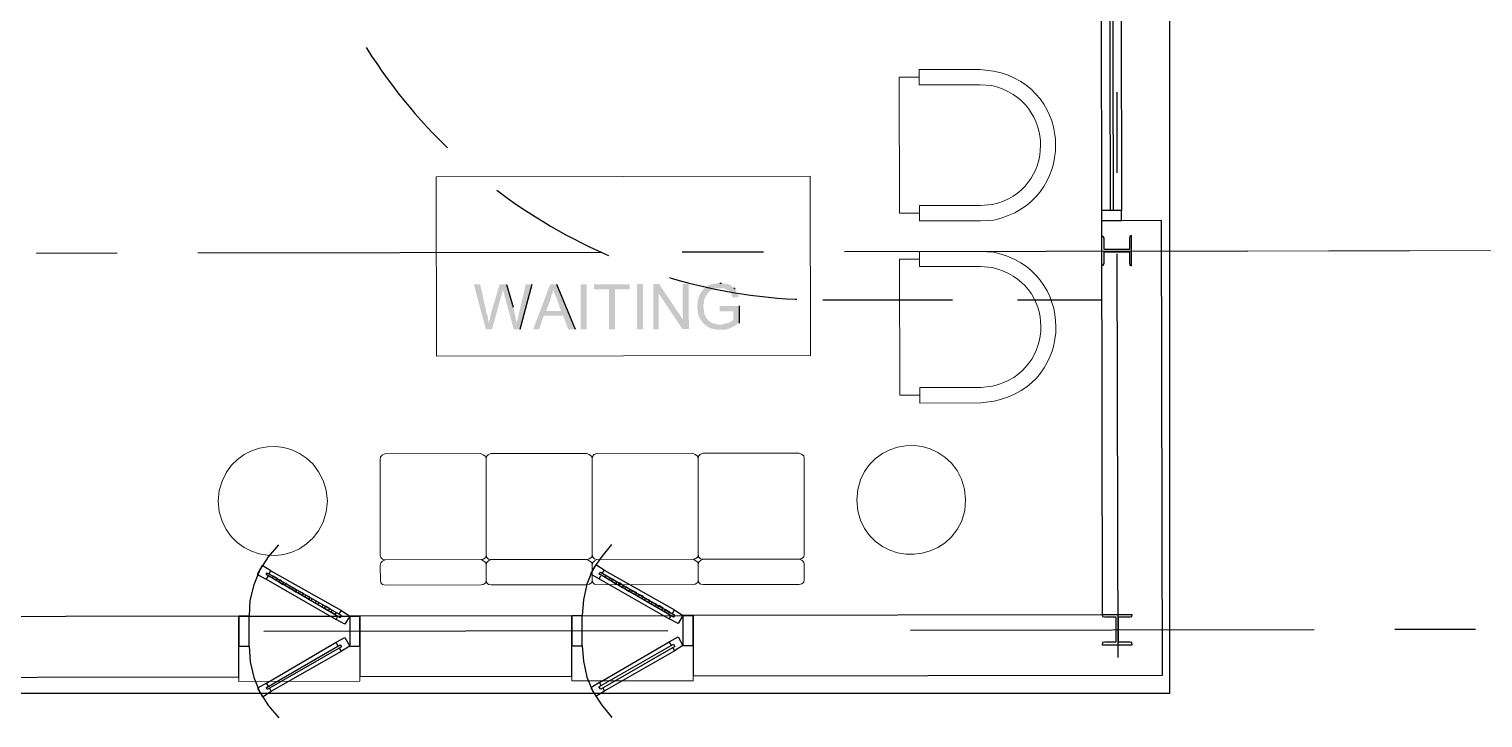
# Model space of a CAD drawing. Header units: inches. Extents: x 6322 to 85903, y -36042 to 7673.
# Drawn here: x 62361.7 to 62649.3, y 5492.8 to 5629 of the extents above; entities that cross this region are included whole.
import ezdxf

# ---------------------------------------------------------------- set-up
doc = ezdxf.new("R2010")
doc.units = ezdxf.units.IN
doc.header["$LTSCALE"] = 10
for name, pattern in [('Amconstr', [9999, 9999, 0]), ('DASHED', [0.75, 0.5, -0.25]), ('HIDDEN2', [0.1875, 0.125, -0.0625])]:
    doc.linetypes.add(name, pattern=pattern)
doc.layers.add('A-HIDDEN-1', color=2, linetype='HIDDEN2', lineweight=9)
doc.layers.add('Plot Boundary', color=1, linetype='Continuous')

# ---------------------------------------------------------------- blocks, each defined once
blk = doc.blocks.new('pdf plan')
at = {"true_color": 0x000007}
for points in [[(458.102, 359.314), (457.854, 359.314), (458.317, 357.578), (458.433, 357.826), (458.416, 357.859), (458.416, 357.941), (458.4, 357.974), (458.4, 358.041), (458.383, 358.09), (458.383, 358.123), (458.35, 358.173)], [(459.111, 359.314), (458.846, 359.314), (458.499, 358.14), (458.499, 358.107), (458.482, 358.057), (458.482, 358.024), (458.466, 357.958), (458.433, 357.892), (458.433, 357.826), (458.317, 357.578), (458.549, 357.578), (458.929, 358.917), (458.946, 358.95), (458.946, 359), (458.962, 359.066), (458.962, 359.099)], [(459.111, 359.314), (458.962, 359.099), (458.995, 359.083), (458.995, 359.033), (459.028, 358.917), (459.392, 357.578), (459.491, 357.826), (459.491, 357.826), (459.491, 357.847), (459.49, 357.868), (459.488, 357.89), (459.485, 357.912), (459.482, 357.935), (459.478, 357.958), (459.474, 357.981), (459.469, 358.004), (459.464, 358.028), (459.459, 358.052), (459.454, 358.076), (459.448, 358.101), (459.442, 358.125), (459.437, 358.149), (459.431, 358.174), (459.425, 358.198), (459.42, 358.222), (459.415, 358.247), (459.41, 358.271), (459.405, 358.295), (459.401, 358.318), (459.398, 358.342), (459.395, 358.365), (459.392, 358.388), (459.392, 358.388), (459.376, 358.438)], [(460.087, 359.314), (459.855, 359.314), (459.591, 358.189), (459.591, 358.189), (459.589, 358.177), (459.586, 358.163), (459.584, 358.149), (459.581, 358.135), (459.578, 358.12), (459.575, 358.105), (459.572, 358.089), (459.569, 358.073), (459.565, 358.057), (459.561, 358.041), (459.557, 358.024), (459.553, 358.008), (459.549, 357.991), (459.545, 357.975), (459.54, 357.958), (459.536, 357.942), (459.531, 357.926), (459.526, 357.91), (459.52, 357.895), (459.515, 357.88), (459.509, 357.866), (459.503, 357.852), (459.498, 357.838), (459.491, 357.826), (459.491, 357.826), (459.392, 357.578), (459.624, 357.578)], [(461.046, 359.314), (460.798, 359.314), (460.136, 357.578), (460.368, 357.578), (460.55, 358.107), (461.294, 358.107), (460.649, 358.289), (460.831, 358.801), (460.831, 358.851), (460.848, 358.917), (460.881, 358.95), (460.881, 359), (460.897, 359.033), (460.914, 359.083), (460.914, 359.149)], [(461.046, 359.314), (460.914, 359.149), (460.914, 359.149), (460.914, 359.14), (460.916, 359.129), (460.918, 359.117), (460.921, 359.103), (460.925, 359.089), (460.93, 359.073), (460.935, 359.057), (460.941, 359.04), (460.947, 359.022), (460.954, 359.004), (460.96, 358.985), (460.968, 358.967), (460.975, 358.948), (460.982, 358.93), (460.99, 358.912), (460.997, 358.894), (461.004, 358.877), (461.012, 358.86), (461.018, 358.845), (461.025, 358.83), (461.031, 358.817), (461.037, 358.805), (461.042, 358.794), (461.046, 358.785), (461.046, 358.785), (461.212, 358.289), (460.649, 358.289), (461.294, 358.107), (461.493, 357.578), (461.757, 357.578)], [(461.972, 357.578), (462.204, 357.578), (462.204, 359.314), (461.972, 359.314)], [(463.858, 359.314), (462.485, 359.314), (462.485, 359.116), (463.064, 359.116), (463.064, 357.578), (463.296, 357.578), (463.296, 359.116), (463.858, 359.116)], [(464.139, 357.578), (464.371, 357.578), (464.371, 359.314), (464.139, 359.314)], [(464.999, 359.314), (464.768, 359.314), (464.768, 357.578), (464.983, 357.578), (464.983, 358.95)], [(464.999, 359.314), (464.983, 358.95), (465.892, 357.578), (465.909, 357.958)], [(466.14, 359.314), (465.909, 359.314), (465.909, 357.958), (465.892, 357.578), (466.14, 357.578)], [(467.331, 359.347), (467.249, 359.347), (467.182, 359.331), (467.149, 359.331), (467.1, 359.314), (467.05, 359.314), (467.017, 359.298), (466.967, 359.298), (466.885, 359.248), (466.868, 359.232), (466.786, 359.182), (466.786, 359.182), (466.771, 359.169), (466.757, 359.157), (466.744, 359.144), (466.73, 359.131), (466.717, 359.118), (466.705, 359.104), (466.692, 359.09), (466.68, 359.077), (466.668, 359.062), (466.657, 359.048), (466.646, 359.033), (466.635, 359.019), (466.624, 359.003), (466.613, 358.988), (466.603, 358.972), (466.593, 358.956), (466.583, 358.94), (466.574, 358.924), (466.565, 358.907), (466.555, 358.89), (466.546, 358.872), (466.538, 358.855), (466.529, 358.836), (466.521, 358.818), (466.521, 358.818), (466.521, 358.785), (466.504, 358.719), (466.488, 358.669), (466.488, 358.586), (466.471, 358.537), (466.471, 358.338), (466.488, 358.289), (466.488, 358.189), (466.504, 358.14), (466.521, 358.107), (466.521, 358.057), (466.554, 358.024), (466.57, 357.974), (466.587, 357.958), (466.62, 357.908), (466.637, 357.875), (466.736, 357.759), (466.769, 357.743), (467.348, 357.743), (467.298, 357.743), (467.249, 357.759), (467.249, 357.759), (467.224, 357.762), (467.199, 357.766), (467.175, 357.77), (467.151, 357.776), (467.127, 357.782), (467.104, 357.79), (467.081, 357.798), (467.059, 357.807), (467.037, 357.817), (467.015, 357.828), (466.994, 357.84), (466.974, 357.852), (466.954, 357.866), (466.935, 357.88), (466.916, 357.895), (466.898, 357.91), (466.881, 357.926), (466.865, 357.943), (466.849, 357.961), (466.835, 357.979), (466.821, 357.998), (466.808, 358.017), (466.796, 358.037), (466.786, 358.057), (466.786, 358.057), (466.786, 358.09), (466.769, 358.107), (466.736, 358.14), (466.736, 358.189), (466.719, 358.256), (466.719, 358.338), (466.703, 358.405), (466.703, 358.438), (466.703, 358.438), (466.701, 358.459), (466.7, 358.477), (466.699, 358.492), (466.699, 358.504), (466.7, 358.514), (466.701, 358.523), (466.702, 358.529), (466.703, 358.534), (466.705, 358.538), (466.707, 358.542), (466.709, 358.545), (466.711, 358.547), (466.713, 358.55), (466.715, 358.553), (466.717, 358.557), (466.719, 358.561), (466.72, 358.567), (466.721, 358.575), (466.722, 358.584), (466.723, 358.596), (466.723, 358.61), (466.722, 358.626), (466.721, 358.646), (466.719, 358.669), (466.719, 358.669), (466.736, 358.719), (466.769, 358.768), (466.769, 358.801), (466.786, 358.801), (466.802, 358.868), (466.819, 358.884), (466.852, 358.934), (466.885, 358.967), (466.901, 359), (466.934, 359.033), (466.967, 359.066), (467.1, 359.116), (467.149, 359.116), (467.182, 359.149), (467.331, 359.149), (467.877, 359.165), (467.861, 359.182), (467.828, 359.198), (467.778, 359.248), (467.695, 359.298), (467.679, 359.298), (467.629, 359.314), (467.579, 359.314), (467.546, 359.331), (467.48, 359.331), (467.431, 359.347), (467.397, 359.347)], [(467.877, 359.165), (467.331, 359.149), (467.497, 359.149), (467.579, 359.099), (467.646, 359.083), (467.695, 359.066), (467.712, 359.016), (467.761, 358.967), (467.761, 358.95), (467.794, 358.917), (467.794, 358.868), (467.828, 358.818), (467.844, 358.785), (468.059, 358.818), (468.059, 358.868), (468.059, 358.868), (468.053, 358.876), (468.047, 358.884), (468.041, 358.893), (468.036, 358.902), (468.03, 358.911), (468.025, 358.92), (468.019, 358.929), (468.014, 358.938), (468.009, 358.947), (468.004, 358.957), (468, 358.966), (467.995, 358.975), (467.99, 358.984), (467.986, 358.994), (467.981, 359.003), (467.977, 359.012), (467.973, 359.021), (467.968, 359.03), (467.964, 359.039), (467.96, 359.048), (467.956, 359.057), (467.952, 359.066), (467.947, 359.074), (467.943, 359.083), (467.943, 359.083), (467.927, 359.116)], [(468.076, 358.471), (467.331, 358.471), (467.331, 358.256), (467.861, 358.256), (467.861, 357.941), (467.844, 357.941), (467.828, 357.908), (467.778, 357.875), (467.728, 357.859), (467.695, 357.826), (467.629, 357.809), (467.579, 357.793), (467.546, 357.793), (467.48, 357.759), (467.431, 357.759), (467.397, 357.743), (466.769, 357.743), (466.802, 357.71), (466.852, 357.677), (466.852, 357.677), (466.872, 357.665), (466.892, 357.653), (466.912, 357.643), (466.932, 357.633), (466.952, 357.623), (466.971, 357.614), (466.99, 357.606), (467.01, 357.599), (467.029, 357.592), (467.048, 357.586), (467.068, 357.58), (467.087, 357.575), (467.107, 357.571), (467.127, 357.567), (467.147, 357.564), (467.168, 357.562), (467.189, 357.56), (467.21, 357.558), (467.232, 357.557), (467.254, 357.557), (467.276, 357.557), (467.3, 357.558), (467.323, 357.559), (467.348, 357.561), (467.348, 357.561), (467.431, 357.561), (467.431, 357.561), (467.452, 357.558), (467.474, 357.556), (467.497, 357.556), (467.522, 357.557), (467.546, 357.56), (467.572, 357.564), (467.598, 357.569), (467.624, 357.576), (467.651, 357.583), (467.677, 357.591), (467.704, 357.601), (467.73, 357.611), (467.757, 357.621), (467.782, 357.633), (467.808, 357.644), (467.832, 357.657), (467.856, 357.669), (467.879, 357.682), (467.902, 357.695), (467.923, 357.708), (467.942, 357.721), (467.961, 357.734), (467.978, 357.747), (467.993, 357.759), (467.993, 357.759), (468.026, 357.793), (468.076, 357.809)]]:
    blk.add_hatch(color=7, dxfattribs=at).paths.add_polyline_path(points)
at = {"color": 7, "linetype": 'Continuous', "lineweight": 9, "true_color": 0x000007}
for p, q in [((477.9, 367.501), (477.388, 367.568)), ((477.834, 366.939), (477.388, 366.972)), ((477.388, 362.324), (477.834, 362.358)), ((477.388, 361.729), (477.9, 361.762)), ((477.9, 360.522), (477.388, 360.555)), ((477.834, 359.926), (477.388, 359.976)), ((477.388, 355.312), (477.834, 355.361)), ((477.388, 354.716), (477.9, 354.782))]:
    blk.add_line(p, q, dxfattribs=at)
at = {"color": 7, "linetype": 'Continuous', "lineweight": -2, "true_color": 0x000007}
for p, q in [((459.111, 359.314), (459.376, 358.438)), ((460.087, 359.314), (459.624, 357.578)), ((461.046, 359.314), (461.757, 357.578)), ((467.331, 359.347), (467.397, 359.347)), ((467.877, 359.165), (467.927, 359.116)), ((468.076, 358.471), (468.076, 357.809))]:
    blk.add_line(p, q, dxfattribs=at)
for points in [[(482.052, 385.48), (482.052, 362.126), (482.052, 362.126)], [(482.383, 385.48), (482.383, 362.126), (482.383, 362.126)], [(482.498, 385.48), (482.498, 362.126), (482.498, 362.126)], [(482.829, 385.48), (482.829, 362.126), (482.829, 362.126)], [(482.647, 366.674), (482.647, 363.565), (482.647, 363.565)], [(441, 360.555), (444.109, 360.555), (444.109, 360.555)], [(447.219, 360.555), (462.783, 360.555), (462.783, 360.555)], [(465.892, 360.555), (469.018, 360.555), (469.018, 360.555)], [(472.144, 360.555), (487.692, 360.555), (487.692, 360.555)], [(482.647, 360.455), (482.647, 344.891), (482.647, 344.891)], [(490.818, 360.555), (493.927, 360.555), (493.927, 360.555)], [(450.312, 349.291), (449.915, 348.828), (449.584, 348.332), (449.352, 347.753), (449.204, 347.157), (449.171, 346.545)], [(463.147, 349.291), (462.766, 348.828), (462.419, 348.332), (462.187, 347.753), (462.055, 347.157), (462.005, 346.545)], [(449.948, 348.183), (450.014, 348.299), (449.683, 348.497), (449.485, 348.15), (449.832, 347.968), (449.915, 348.084)], [(450.014, 348.299), (452.727, 346.76), (452.727, 346.76)], [(462.799, 348.183), (462.866, 348.299), (462.535, 348.497), (462.336, 348.15), (462.667, 347.968), (462.733, 348.084)], [(462.866, 348.299), (465.562, 346.76), (465.562, 346.76)], [(449.832, 347.968), (452.528, 346.413), (452.528, 346.413)], [(462.667, 347.968), (465.363, 346.413), (465.363, 346.413)], [(448.774, 346.545), (453.438, 346.545), (453.438, 346.545)], [(452.644, 346.628), (452.727, 346.76), (453.057, 346.545), (452.859, 346.231), (452.528, 346.413), (452.594, 346.545)], [(461.609, 346.545), (466.289, 346.545), (466.289, 346.545)], [(465.495, 346.628), (465.562, 346.76), (465.892, 346.545), (465.71, 346.231), (465.363, 346.413), (465.446, 346.545)], [(449.733, 345.967), (465.313, 345.967), (465.313, 345.967)], [(474.658, 345.967), (490.223, 345.967), (490.223, 345.967)], [(493.332, 345.967), (496.442, 345.967), (496.442, 345.967)], [(449.171, 345.388), (449.204, 344.792), (449.352, 344.18), (449.584, 343.618), (449.915, 343.089), (450.312, 342.625)], [(449.832, 343.965), (452.528, 345.536), (452.528, 345.536)], [(450.014, 343.651), (452.727, 345.189), (452.727, 345.189)], [(452.594, 345.404), (452.528, 345.536), (452.859, 345.718), (453.057, 345.388), (452.727, 345.189), (452.644, 345.321)], [(462.005, 345.388), (462.055, 344.792), (462.187, 344.18), (462.419, 343.618), (462.766, 343.089), (463.147, 342.625)], [(462.667, 343.965), (465.363, 345.536), (465.363, 345.536)], [(462.866, 343.651), (465.562, 345.189), (465.562, 345.189)], [(465.446, 345.404), (465.363, 345.536), (465.71, 345.718), (465.892, 345.388), (465.562, 345.189), (465.495, 345.321)], [(449.915, 343.849), (449.832, 343.965), (449.485, 343.767), (449.683, 343.436), (450.014, 343.651), (449.948, 343.767)], [(462.733, 343.849), (462.667, 343.965), (462.336, 343.767), (462.535, 343.436), (462.866, 343.651), (462.799, 343.767)]]:
    blk.add_lwpolyline(points, dxfattribs=at)
at = {"color": 7, "linetype": 'Continuous', "lineweight": 9, "true_color": 0x000007}
for points in [[(474.262, 362.027), (474.262, 367.27), (474.262, 367.27)], [(474.262, 367.27), (475.039, 367.27), (475.039, 367.27)], [(477.388, 367.568), (475.039, 367.568), (475.039, 367.568)], [(475.039, 366.972), (475.039, 367.568), (475.039, 367.568)], [(477.388, 366.972), (475.039, 366.972), (475.039, 366.972)], [(475.039, 362.027), (474.262, 362.027), (474.262, 362.027)], [(477.388, 362.324), (475.039, 362.324), (475.039, 362.324)], [(477.388, 361.729), (475.039, 361.729), (475.039, 362.324)], [(477.388, 360.555), (475.039, 360.555), (475.039, 360.555)], [(475.039, 359.976), (475.039, 360.555), (475.039, 360.555)], [(484.367, 360.555), (538.932, 360.555), (538.932, 360.555)], [(474.262, 355.014), (474.262, 360.257), (474.262, 360.257)], [(474.262, 360.257), (475.039, 360.257), (475.039, 360.257)], [(477.388, 359.976), (475.039, 359.976), (475.039, 359.976)], [(477.388, 355.312), (475.039, 355.312), (475.039, 355.312)], [(477.388, 354.716), (475.039, 354.716), (475.039, 355.312)], [(475.039, 355.014), (474.262, 355.014), (474.262, 355.014)], [(462.204, 348.712), (462.287, 348.729), (462.386, 348.795), (462.402, 348.894), (462.402, 352.582), (462.386, 352.682), (462.287, 352.748), (462.204, 352.797), (458.499, 352.797), (458.4, 352.748), (458.334, 352.682), (458.317, 352.582)], [(462.402, 348.894), (462.419, 348.795), (462.485, 348.729), (462.584, 348.712), (466.289, 348.712), (466.372, 348.729), (466.471, 348.795), (466.488, 348.894), (466.488, 352.582), (466.471, 352.682), (466.372, 352.748), (466.289, 352.797), (462.584, 352.797), (462.485, 352.748), (462.419, 352.682), (462.402, 352.582)], [(470.375, 348.712), (470.474, 348.729), (470.557, 348.795), (470.573, 348.894), (470.573, 352.582), (470.557, 352.682), (470.474, 352.748), (470.375, 352.797), (466.67, 352.797), (466.57, 352.748), (466.504, 352.682), (466.488, 352.582)], [(448.029, 351.392), (447.98, 350.978), (448.029, 350.565)], [(452.197, 350.978), (452.148, 351.392), (452.032, 351.772)], [(472.641, 351.392), (472.608, 350.978), (472.641, 350.565)], [(476.792, 350.978), (476.759, 351.392), (476.643, 351.772)], [(452.032, 350.168), (452.148, 350.565), (452.197, 350.978)], [(476.643, 350.168), (476.759, 350.565), (476.792, 350.978)], [(454.414, 348.712), (454.314, 348.663), (454.248, 348.596), (454.232, 348.497), (454.232, 347.918), (454.248, 347.819), (454.314, 347.753), (454.414, 347.736), (458.119, 347.736), (458.201, 347.753), (458.301, 347.819), (458.317, 347.918), (458.317, 348.497)], [(458.499, 348.712), (458.4, 348.663), (458.334, 348.596), (458.317, 348.497), (458.301, 348.596), (458.201, 348.663), (458.119, 348.712)], [(458.317, 348.894), (458.334, 348.795), (458.4, 348.729), (458.499, 348.712), (462.204, 348.712)], [(462.402, 348.497), (462.386, 348.596), (462.287, 348.663), (462.204, 348.712)], [(462.584, 348.712), (462.485, 348.663), (462.419, 348.596), (462.402, 348.497)], [(466.488, 348.894), (466.504, 348.795), (466.57, 348.729), (466.67, 348.712), (466.57, 348.663), (466.504, 348.596), (466.488, 348.497), (466.471, 348.596), (466.372, 348.663), (466.289, 348.712)], [(466.488, 347.918), (466.504, 347.819), (466.57, 347.753), (466.67, 347.736), (470.375, 347.736), (470.474, 347.753), (470.557, 347.819), (470.573, 347.918), (470.573, 348.497), (470.557, 348.596), (470.474, 348.663), (470.375, 348.712), (466.67, 348.712)], [(458.317, 347.918), (458.334, 347.819), (458.4, 347.753), (458.499, 347.736), (462.204, 347.736), (462.287, 347.753), (462.386, 347.819), (462.402, 347.918), (462.402, 348.497)], [(462.402, 347.918), (462.419, 347.819), (462.485, 347.753), (462.584, 347.736), (466.289, 347.736), (466.372, 347.753), (466.471, 347.819), (466.488, 347.918), (466.488, 348.497)]]:
    blk.add_lwpolyline(points, dxfattribs=at)
for points in [[(470.821, 363.466), (470.821, 356.552), (456.415, 356.552), (456.415, 363.466)], [(458.119, 352.797), (454.414, 352.797), (454.314, 352.748), (454.248, 352.682), (454.232, 352.582), (454.232, 348.894), (454.248, 348.795), (454.314, 348.729), (454.414, 348.712), (458.119, 348.712), (458.201, 348.729), (458.301, 348.795), (458.317, 348.894), (458.317, 352.582), (458.301, 352.682), (458.201, 352.748)]]:
    blk.add_lwpolyline(points, close=True, dxfattribs=at)
at = {"color": 7, "linetype": 'Continuous', "lineweight": -2, "true_color": 0x000007}
for points in [[(482.052, 362.126), (482.052, 361.729), (482.829, 361.729), (482.829, 362.126)], [(482.052, 361.729), (482.052, 346.545), (466.289, 346.545), (466.289, 344.213), (484.367, 344.213), (484.367, 361.729)], [(482.151, 361.051), (482.118, 361.117), (482.052, 361.15), (482.052, 359.992), (482.118, 360.009), (482.151, 360.075), (482.151, 360.522), (483.127, 360.522), (483.127, 360.075), (483.143, 360.009), (483.21, 359.992), (483.21, 361.15), (483.143, 361.117), (483.127, 361.051), (483.127, 360.621), (482.151, 360.621)], [(452.677, 346.479), (449.832, 348.15), (449.865, 348.216), (452.727, 346.562)], [(450.064, 348.034), (450.229, 347.918), (450.262, 347.984), (450.097, 348.084)], [(465.528, 346.479), (462.651, 348.15), (462.717, 348.216), (465.578, 346.562)], [(462.882, 348.034), (463.064, 347.918), (463.097, 347.984), (462.932, 348.084)], [(450.312, 347.885), (450.477, 347.769), (450.494, 347.836), (450.361, 347.951)], [(450.56, 347.736), (450.742, 347.621), (450.758, 347.687), (450.593, 347.802)], [(450.825, 347.587), (450.99, 347.472), (451.006, 347.538), (450.841, 347.654)], [(451.073, 347.439), (451.238, 347.356), (451.271, 347.422), (451.089, 347.505)], [(463.147, 347.885), (463.312, 347.769), (463.345, 347.836), (463.18, 347.951)], [(463.395, 347.736), (463.56, 347.621), (463.61, 347.687), (463.444, 347.802)], [(463.643, 347.587), (463.825, 347.472), (463.858, 347.538), (463.693, 347.654)], [(463.908, 347.439), (464.073, 347.356), (464.123, 347.422), (463.941, 347.505)], [(451.321, 347.29), (451.503, 347.207), (451.519, 347.273), (451.354, 347.356)], [(451.552, 347.141), (451.734, 347.058), (451.767, 347.124), (451.602, 347.207)], [(451.817, 346.992), (451.982, 346.909), (452.032, 346.975), (451.85, 347.058)], [(452.065, 346.86), (452.23, 346.76), (452.28, 346.827), (452.115, 346.926)], [(464.156, 347.29), (464.321, 347.207), (464.371, 347.273), (464.205, 347.356)], [(464.404, 347.141), (464.586, 347.058), (464.619, 347.124), (464.453, 347.207)], [(464.668, 346.992), (464.834, 346.909), (464.883, 346.975), (464.701, 347.058)], [(464.917, 346.86), (465.082, 346.76), (465.132, 346.827), (464.966, 346.926)], [(448.774, 344.213), (448.774, 346.545), (402.081, 346.545), (402.081, 344.213)], [(448.774, 346.545), (448.774, 345.388), (449.171, 345.388), (449.171, 346.545)], [(452.33, 346.711), (452.495, 346.612), (452.528, 346.678), (452.363, 346.777)], [(453.057, 346.545), (453.057, 345.388), (453.438, 345.388), (453.438, 346.545)], [(461.609, 344.213), (461.609, 346.545), (453.438, 346.545), (453.438, 344.213)], [(461.609, 346.545), (461.609, 345.388), (462.005, 345.388), (462.005, 346.545)], [(465.181, 346.711), (465.347, 346.612), (465.38, 346.678), (465.214, 346.777)], [(465.892, 346.545), (465.892, 345.388), (466.289, 345.388), (466.289, 346.545)], [(482.151, 345.487), (482.068, 345.47), (482.052, 345.388), (483.21, 345.388), (483.193, 345.47), (483.127, 345.487), (482.68, 345.487), (482.68, 346.463), (483.127, 346.463), (483.193, 346.479), (483.21, 346.545), (482.052, 346.545), (482.068, 346.479), (482.151, 346.463), (482.581, 346.463), (482.581, 345.487)], [(449.865, 343.717), (449.832, 343.8), (452.677, 345.437), (452.727, 345.355)], [(462.717, 343.717), (462.651, 343.8), (465.528, 345.437), (465.578, 345.355)]]:
    blk.add_lwpolyline(points, close=True, dxfattribs=at)
at = {"color": 253, "linetype": 'Continuous', "lineweight": 20, "true_color": 0xb3b3b3}
for points in [[(448.774, 344.213), (448.774, 344.031), (453.438, 344.031), (453.438, 344.213)], [(461.609, 344.213), (461.609, 344.031), (466.289, 344.031), (466.289, 344.213)]]:
    blk.add_lwpolyline(points, dxfattribs=at)
at = {"color": 7, "linetype": 'Continuous', "lineweight": 9, "true_color": 0x000007}
for points in [[(477.9, 361.762), (481.076, 362.424), (481.093, 366.856), (477.9, 367.501)], [(477.834, 362.358), (480.315, 362.887), (480.348, 366.36), (477.834, 366.939)], [(477.9, 354.782), (481.093, 355.427), (481.076, 359.86), (477.9, 360.522)], [(477.834, 355.361), (480.348, 355.924), (480.315, 359.397), (477.834, 359.926)], [(452.032, 351.772), (451.221, 353.707), (448.476, 353.426), (448.029, 351.392)], [(476.643, 351.772), (475.816, 353.691), (473.071, 353.443), (472.641, 351.392)], [(448.029, 350.565), (448.459, 348.547), (451.205, 348.266), (452.032, 350.168)], [(472.641, 350.565), (473.054, 348.53), (475.816, 348.282), (476.643, 350.168)]]:
    blk.add_open_spline(points, degree=3, dxfattribs=at)
at = {"layer": 'A-HIDDEN-1', "linetype": 'DASHED', "lineweight": 25}
blk.add_line((471.306, 358.695), (482.052, 358.676), dxfattribs=at)
blk.add_arc((471.343, 379.488), 20.793, 88.0424, 269.8991, dxfattribs=at)
at = {"layer": 'Plot Boundary', "color": 5, "lineweight": -3}
blk.add_lwpolyline([(173.816, 439.924), (484.814, 439.377), (484.645, 343.505), (173.647, 344.053)], close=True, dxfattribs=at)

msp = doc.modelspace()

# ---------------------------------------------------------------- block references
at = {"linetype": 'Amconstr', "lineweight": 25, "xscale": 5.131858713091743, "yscale": 5.131858713091743, "zscale": 5.131858713091743, "rotation": 0.100856521769071}
msp.add_blockref('pdf plan', (60103.28593, 3730.46186), dxfattribs=at)

doc.saveas('drawing.dxf')
